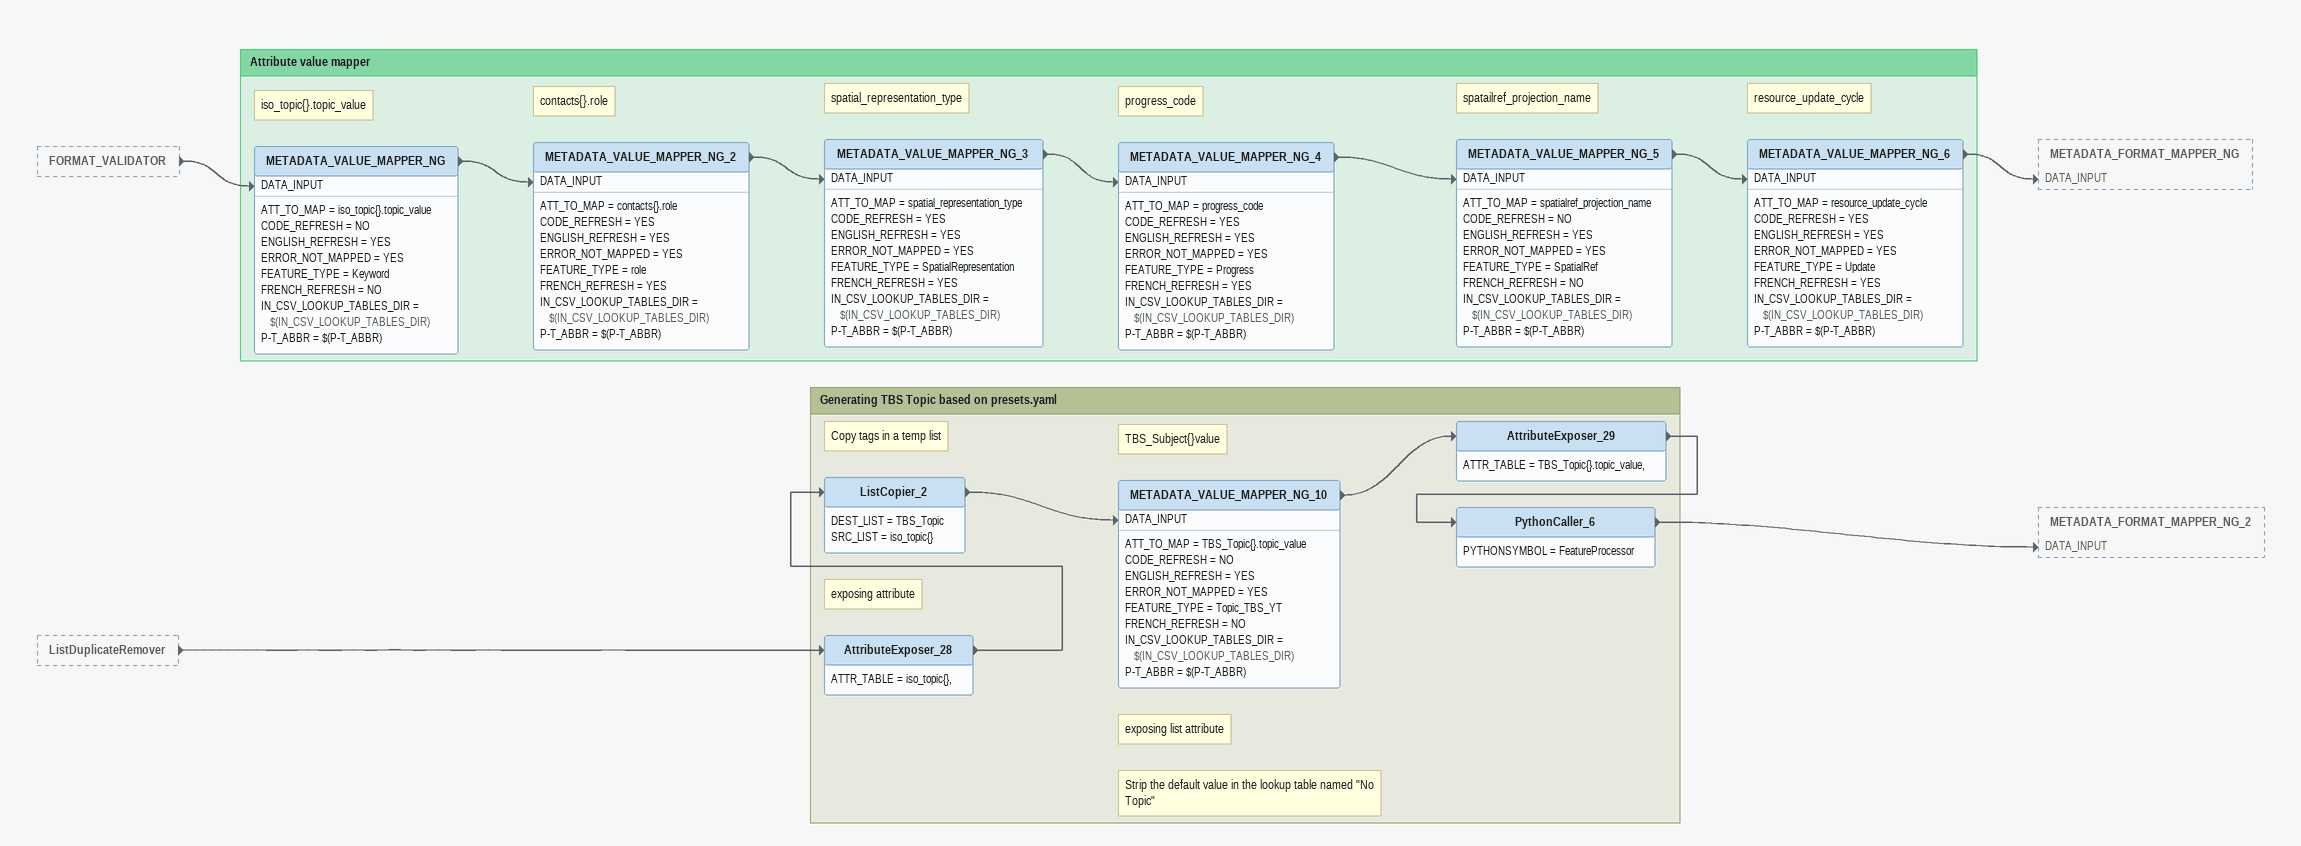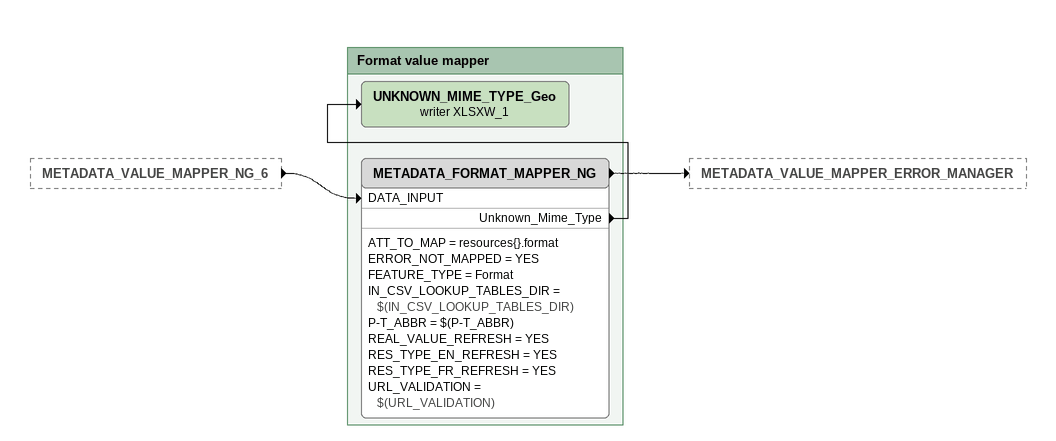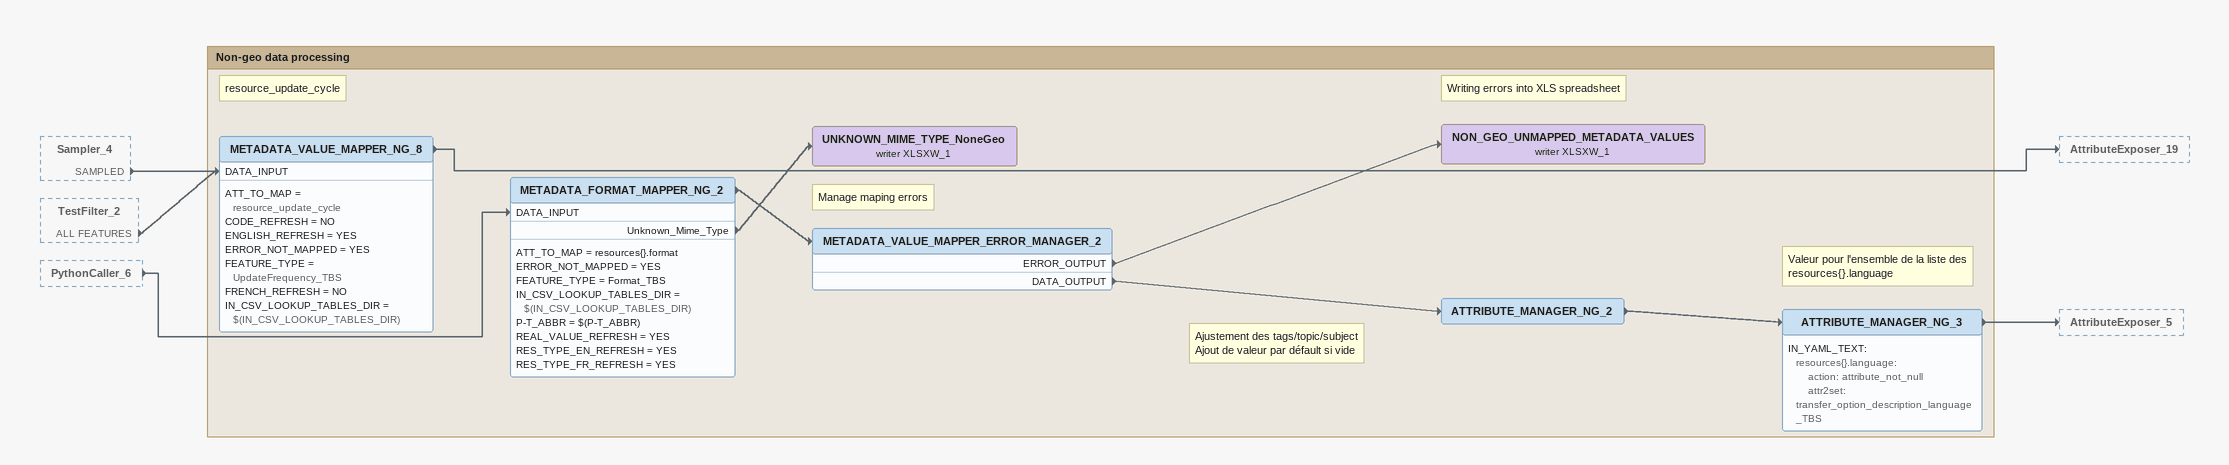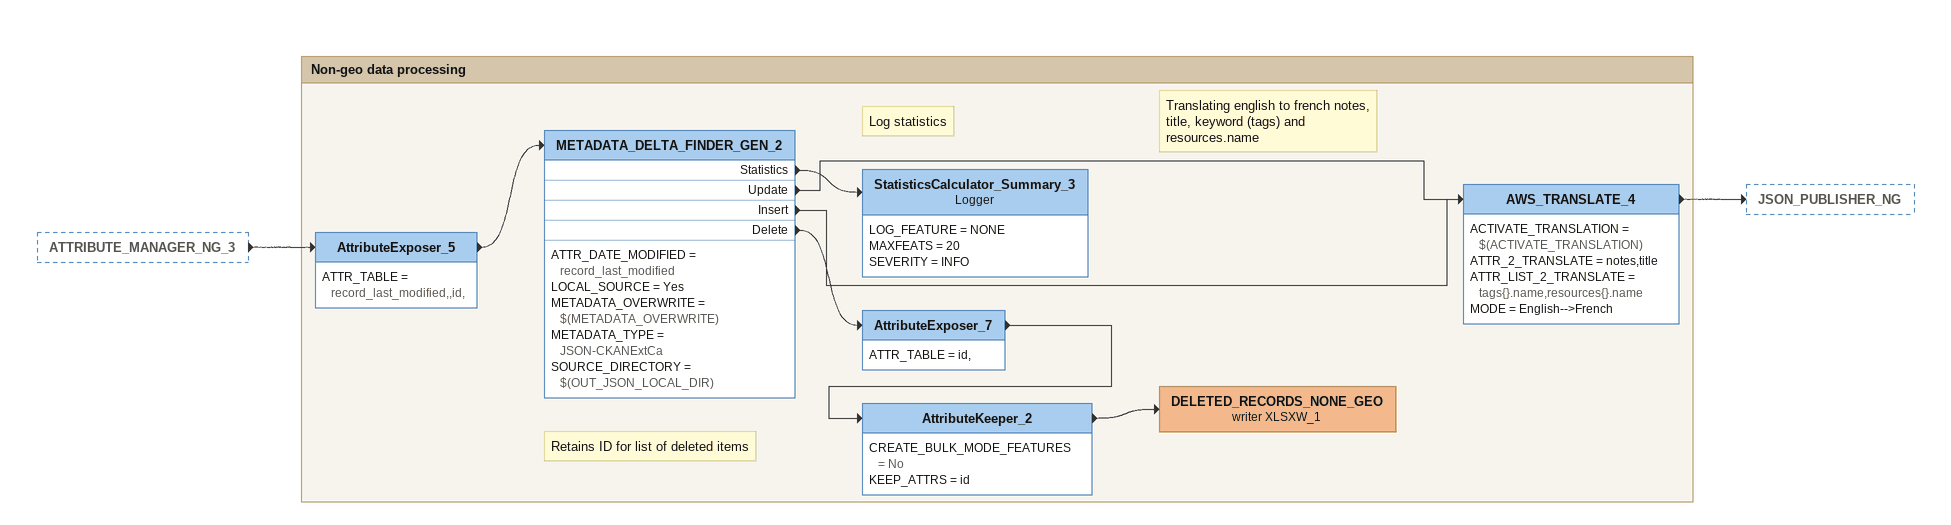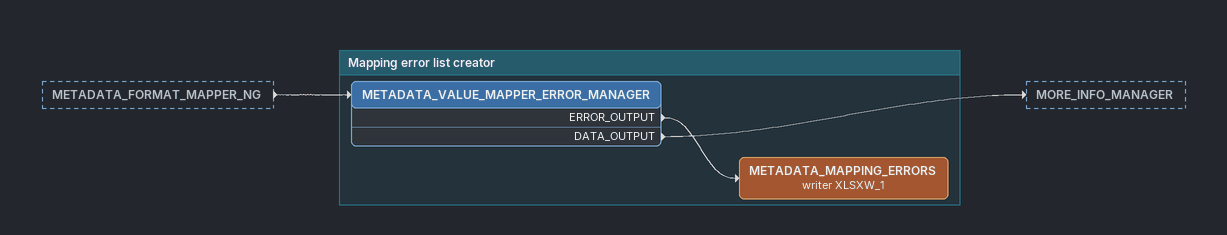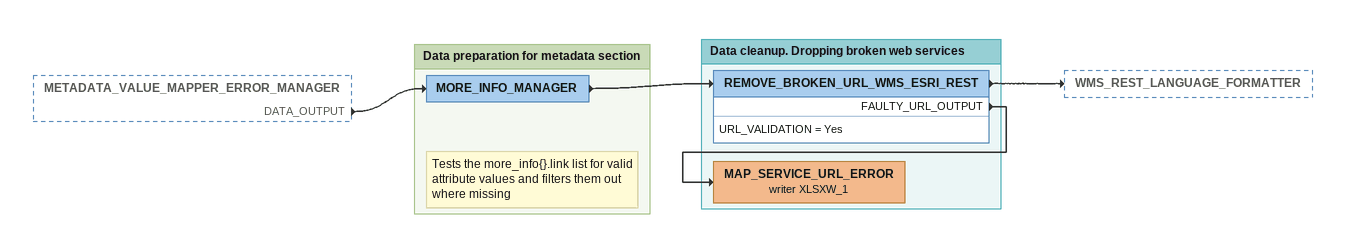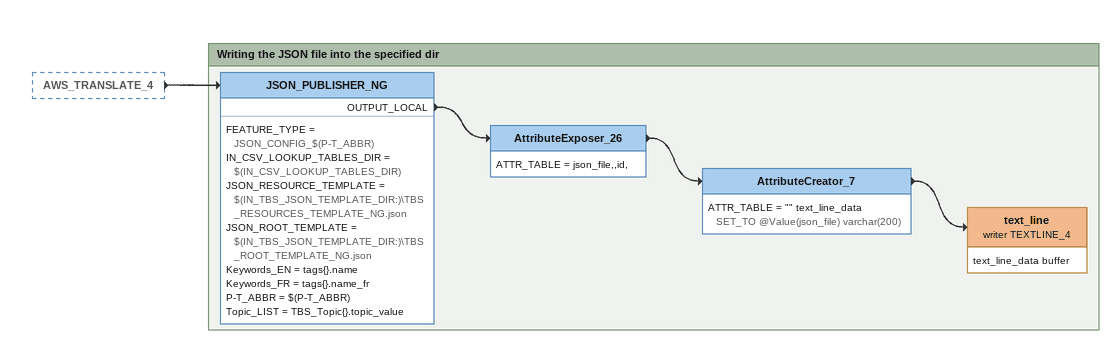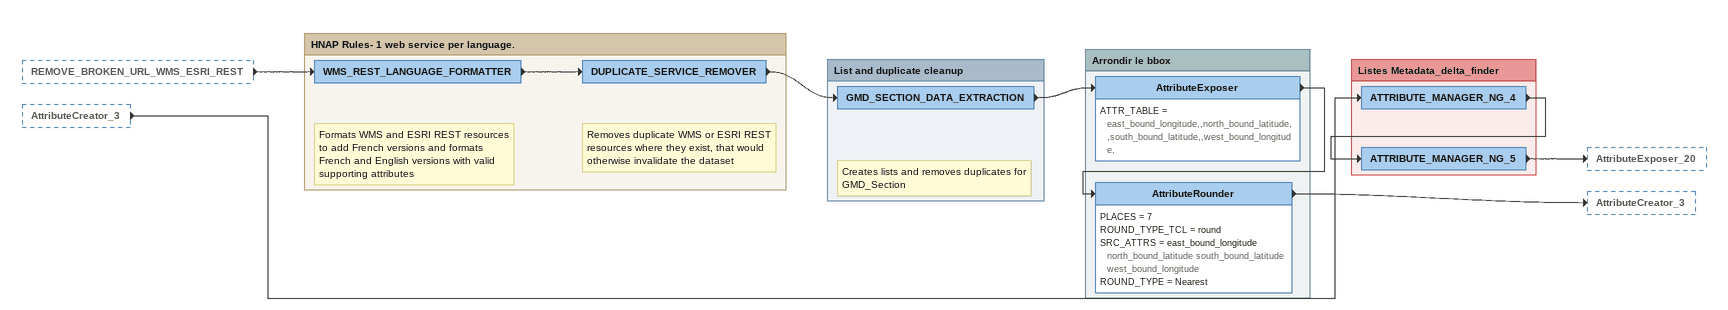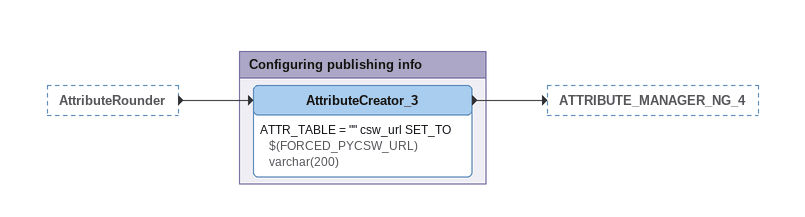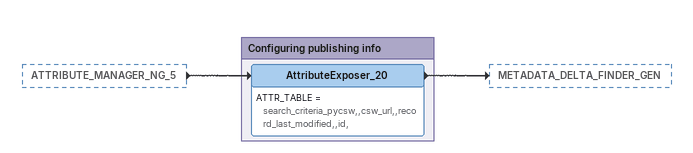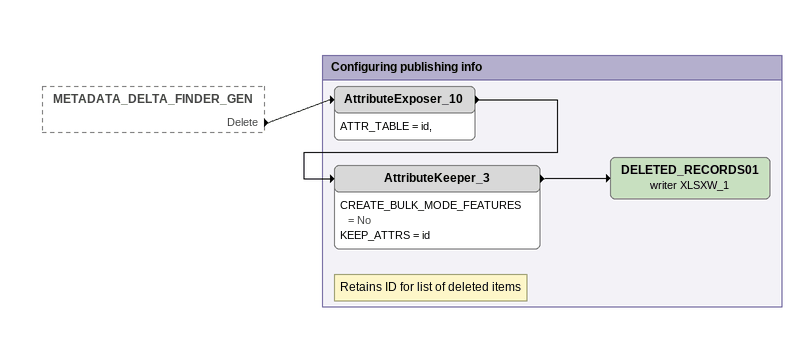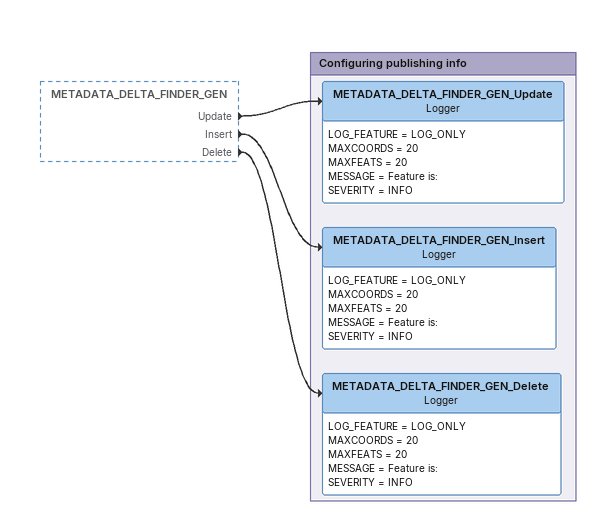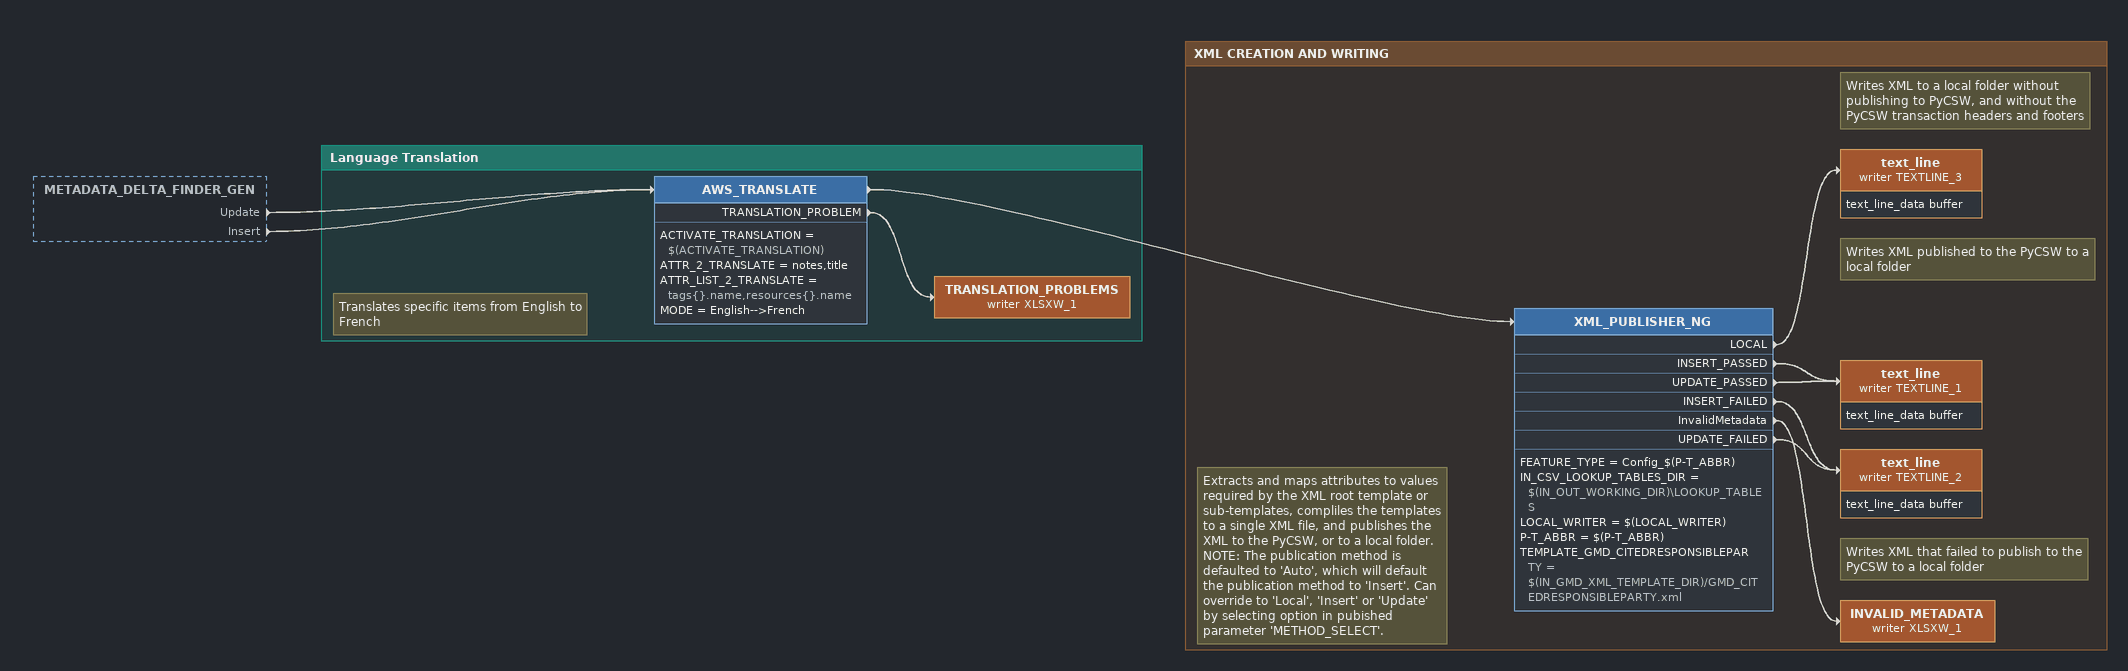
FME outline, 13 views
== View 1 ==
FORMAT_VALIDATOR [outside]
    -> METADATA_VALUE_MAPPER_NG [DATA_INPUT]
ListDuplicateRemover [outside]
    -> AttributeExposer_28

Bookmark: Attribute value mapper
Note: iso_topic{}.topic_value
METADATA_VALUE_MAPPER_NG
    ATT_TO_MAP = iso_topic{}.topic_value
    CODE_REFRESH = NO
    ENGLISH_REFRESH = YES
    ERROR_NOT_MAPPED = YES
    FEATURE_TYPE = Keyword
    FRENCH_REFRESH = NO
    IN_CSV_LOOKUP_TABLES_DIR = $(IN_CSV_LOOKUP_TABLES_DIR)
    P-T_ABBR = $(P-T_ABBR)
    -> METADATA_VALUE_MAPPER_NG_2 [DATA_INPUT]
Note: contacts{}.role
METADATA_VALUE_MAPPER_NG_2
    ATT_TO_MAP = contacts{}.role
    CODE_REFRESH = YES
    ENGLISH_REFRESH = YES
    ERROR_NOT_MAPPED = YES
    FEATURE_TYPE = role
    FRENCH_REFRESH = YES
    IN_CSV_LOOKUP_TABLES_DIR = $(IN_CSV_LOOKUP_TABLES_DIR)
    P-T_ABBR = $(P-T_ABBR)
    -> METADATA_VALUE_MAPPER_NG_3 [DATA_INPUT]
Note: spatial_representation_type
METADATA_VALUE_MAPPER_NG_3
    ATT_TO_MAP = spatial_representation_type
    CODE_REFRESH = YES
    ENGLISH_REFRESH = YES
    ERROR_NOT_MAPPED = YES
    FEATURE_TYPE = SpatialRepresentation
    FRENCH_REFRESH = YES
    IN_CSV_LOOKUP_TABLES_DIR = $(IN_CSV_LOOKUP_TABLES_DIR)
    P-T_ABBR = $(P-T_ABBR)
    -> METADATA_VALUE_MAPPER_NG_4 [DATA_INPUT]
Note: progress_code
METADATA_VALUE_MAPPER_NG_4
    ATT_TO_MAP = progress_code
    CODE_REFRESH = YES
    ENGLISH_REFRESH = YES
    ERROR_NOT_MAPPED = YES
    FEATURE_TYPE = Progress
    FRENCH_REFRESH = YES
    IN_CSV_LOOKUP_TABLES_DIR = $(IN_CSV_LOOKUP_TABLES_DIR)
    P-T_ABBR = $(P-T_ABBR)
    -> METADATA_VALUE_MAPPER_NG_5 [DATA_INPUT]
Note: spatailref_projection_name
METADATA_VALUE_MAPPER_NG_5
    ATT_TO_MAP = spatialref_projection_name
    CODE_REFRESH = NO
    ENGLISH_REFRESH = YES
    ERROR_NOT_MAPPED = YES
    FEATURE_TYPE = SpatialRef
    FRENCH_REFRESH = NO
    IN_CSV_LOOKUP_TABLES_DIR = $(IN_CSV_LOOKUP_TABLES_DIR)
    P-T_ABBR = $(P-T_ABBR)
    -> METADATA_VALUE_MAPPER_NG_6 [DATA_INPUT]
Note: resource_update_cycle
METADATA_VALUE_MAPPER_NG_6
    ATT_TO_MAP = resource_update_cycle
    CODE_REFRESH = YES
    ENGLISH_REFRESH = YES
    ERROR_NOT_MAPPED = YES
    FEATURE_TYPE = Update
    FRENCH_REFRESH = YES
    IN_CSV_LOOKUP_TABLES_DIR = $(IN_CSV_LOOKUP_TABLES_DIR)
    P-T_ABBR = $(P-T_ABBR)
    -> METADATA_FORMAT_MAPPER_NG [DATA_INPUT]

Bookmark: Generating TBS Topic based on presets.yaml
Note: exposing attribute
AttributeExposer_28
    ATTR_TABLE = iso_topic{},
    -> ListCopier_2
Note: Copy tags in a temp list
ListCopier_2
    DEST_LIST = TBS_Topic
    SRC_LIST = iso_topic{}
    -> METADATA_VALUE_MAPPER_NG_10 [DATA_INPUT]
Note: TBS_Subject{}value
METADATA_VALUE_MAPPER_NG_10
    ATT_TO_MAP = TBS_Topic{}.topic_value
    CODE_REFRESH = NO
    ENGLISH_REFRESH = YES
    ERROR_NOT_MAPPED = YES
    FEATURE_TYPE = Topic_TBS_YT
    FRENCH_REFRESH = NO
    IN_CSV_LOOKUP_TABLES_DIR = $(IN_CSV_LOOKUP_TABLES_DIR)
    P-T_ABBR = $(P-T_ABBR)
    -> AttributeExposer_29
Note: exposing list attribute
AttributeExposer_29
    ATTR_TABLE = TBS_Topic{}.topic_value,
    -> PythonCaller_6
Note: Strip the default value in the lookup table named "No Topic"
PythonCaller_6
    PYTHONSYMBOL = FeatureProcessor
    -> METADATA_FORMAT_MAPPER_NG_2 [DATA_INPUT]

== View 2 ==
METADATA_VALUE_MAPPER_NG_6 [outside]
    -> METADATA_FORMAT_MAPPER_NG [DATA_INPUT]

Bookmark: Format value mapper
METADATA_FORMAT_MAPPER_NG
    ATT_TO_MAP = resources{}.format
    ERROR_NOT_MAPPED = YES
    FEATURE_TYPE = Format
    IN_CSV_LOOKUP_TABLES_DIR = $(IN_CSV_LOOKUP_TABLES_DIR)
    P-T_ABBR = $(P-T_ABBR)
    REAL_VALUE_REFRESH = YES
    RES_TYPE_EN_REFRESH = YES
    RES_TYPE_FR_REFRESH = YES
    URL_VALIDATION = $(URL_VALIDATION)
    Unknown_Mime_Type -> UNKNOWN_MIME_TYPE_Geo (writer XLSXW_1)
    -> METADATA_VALUE_MAPPER_ERROR_MANAGER
UNKNOWN_MIME_TYPE_Geo (writer XLSXW_1)

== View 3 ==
Sampler_4 [outside]
    SAMPLED -> METADATA_VALUE_MAPPER_NG_8 [DATA_INPUT]
TestFilter_2 [outside]
    ALL FEATURES -> METADATA_VALUE_MAPPER_NG_8 [DATA_INPUT]
PythonCaller_6 [outside]
    -> METADATA_FORMAT_MAPPER_NG_2 [DATA_INPUT]

Bookmark: Non-geo data processing
Note: resource_update_cycle
METADATA_VALUE_MAPPER_NG_8
    ATT_TO_MAP = resource_update_cycle
    CODE_REFRESH = NO
    ENGLISH_REFRESH = YES
    ERROR_NOT_MAPPED = YES
    FEATURE_TYPE = UpdateFrequency_TBS
    FRENCH_REFRESH = NO
    IN_CSV_LOOKUP_TABLES_DIR = $(IN_CSV_LOOKUP_TABLES_DIR)
    -> AttributeExposer_19
METADATA_FORMAT_MAPPER_NG_2
    ATT_TO_MAP = resources{}.format
    ERROR_NOT_MAPPED = YES
    FEATURE_TYPE = Format_TBS
    IN_CSV_LOOKUP_TABLES_DIR = $(IN_CSV_LOOKUP_TABLES_DIR)
    P-T_ABBR = $(P-T_ABBR)
    REAL_VALUE_REFRESH = YES
    RES_TYPE_EN_REFRESH = YES
    RES_TYPE_FR_REFRESH = YES
    Unknown_Mime_Type -> UNKNOWN_MIME_TYPE_NoneGeo (writer XLSXW_1)
    -> METADATA_VALUE_MAPPER_ERROR_MANAGER_2
UNKNOWN_MIME_TYPE_NoneGeo (writer XLSXW_1)
Note: Manage maping errors
METADATA_VALUE_MAPPER_ERROR_MANAGER_2
    ERROR_OUTPUT -> NON_GEO_UNMAPPED_METADATA_VALUES (writer XLSXW_1)
    DATA_OUTPUT -> ATTRIBUTE_MANAGER_NG_2
Note: Writing errors into XLS spreadsheet
NON_GEO_UNMAPPED_METADATA_VALUES (writer XLSXW_1)
Note: Ajustement des tags/topic/subject / Ajout de valeur par défault si vide
ATTRIBUTE_MANAGER_NG_2
    -> ATTRIBUTE_MANAGER_NG_3
Note: Valeur pour l'ensemble de la liste des resources{}.language
ATTRIBUTE_MANAGER_NG_3
    IN_YAML_TEXT:
      resources{}.language:
          action: attribute_not_null
          attr2set: transfer_option_description_language_TBS
    -> AttributeExposer_5

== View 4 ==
ATTRIBUTE_MANAGER_NG_3 [outside]
    -> AttributeExposer_5

Bookmark: Non-geo data processing
AttributeExposer_5
    ATTR_TABLE = record_last_modified,,id,
    -> METADATA_DELTA_FINDER_GEN_2
METADATA_DELTA_FINDER_GEN_2
    ATTR_DATE_MODIFIED = record_last_modified
    LOCAL_SOURCE = Yes
    METADATA_OVERWRITE = $(METADATA_OVERWRITE)
    METADATA_TYPE = JSON-CKANExtCa
    SOURCE_DIRECTORY = $(OUT_JSON_LOCAL_DIR)
    Statistics -> StatisticsCalculator_Summary_3
    Update -> AWS_TRANSLATE_4
    Insert -> AWS_TRANSLATE_4
    Delete -> AttributeExposer_7
Note: Log statistics
StatisticsCalculator_Summary_3: Logger
    LOG_FEATURE = NONE
    MAXFEATS = 20
    SEVERITY = INFO
Note: Translating english to french notes, title, keyword (tags) and resources.name
AWS_TRANSLATE_4
    ACTIVATE_TRANSLATION = $(ACTIVATE_TRANSLATION)
    ATTR_2_TRANSLATE = notes,title
    ATTR_LIST_2_TRANSLATE = tags{}.name,resources{}.name
    MODE = English-->French
    -> JSON_PUBLISHER_NG
AttributeExposer_7
    ATTR_TABLE = id,
    -> AttributeKeeper_2
Note: Retains ID for list of deleted items
AttributeKeeper_2
    CREATE_BULK_MODE_FEATURES = No
    KEEP_ATTRS = id
    -> DELETED_RECORDS_NONE_GEO (writer XLSXW_1)
DELETED_RECORDS_NONE_GEO (writer XLSXW_1)

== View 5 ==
METADATA_FORMAT_MAPPER_NG [outside]
    -> METADATA_VALUE_MAPPER_ERROR_MANAGER

Bookmark: Mapping error list creator
METADATA_VALUE_MAPPER_ERROR_MANAGER
    ERROR_OUTPUT -> METADATA_MAPPING_ERRORS (writer XLSXW_1)
    DATA_OUTPUT -> MORE_INFO_MANAGER
METADATA_MAPPING_ERRORS (writer XLSXW_1)

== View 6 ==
METADATA_VALUE_MAPPER_ERROR_MANAGER [outside]
    DATA_OUTPUT -> MORE_INFO_MANAGER

Bookmark: Data preparation for metadata section
Note: Tests the more_info{}.link list for valid attribute values and filters them out where missing
MORE_INFO_MANAGER
    -> REMOVE_BROKEN_URL_WMS_ESRI_REST

Bookmark: Data cleanup. Dropping broken web services
REMOVE_BROKEN_URL_WMS_ESRI_REST
    URL_VALIDATION = Yes
    -> WMS_REST_LANGUAGE_FORMATTER
    FAULTY_URL_OUTPUT -> MAP_SERVICE_URL_ERROR (writer XLSXW_1)
MAP_SERVICE_URL_ERROR (writer XLSXW_1)

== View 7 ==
AWS_TRANSLATE_4 [outside]
    -> JSON_PUBLISHER_NG

Bookmark: Writing the JSON file into the specified dir
JSON_PUBLISHER_NG
    FEATURE_TYPE = JSON_CONFIG_$(P-T_ABBR)
    IN_CSV_LOOKUP_TABLES_DIR = $(IN_CSV_LOOKUP_TABLES_DIR)
    JSON_RESOURCE_TEMPLATE = $(IN_TBS_JSON_TEMPLATE_DIR:)\TBS_RESOURCES_TEMPLATE_NG.json
    JSON_ROOT_TEMPLATE = $(IN_TBS_JSON_TEMPLATE_DIR:)\TBS_ROOT_TEMPLATE_NG.json
    Keywords_EN = tags{}.name
    Keywords_FR = tags{}.name_fr
    P-T_ABBR = $(P-T_ABBR)
    Topic_LIST = TBS_Topic{}.topic_value
    OUTPUT_LOCAL -> AttributeExposer_26
AttributeExposer_26
    ATTR_TABLE = json_file,,id,
    -> AttributeCreator_7
AttributeCreator_7
    ATTR_TABLE = "" text_line_data SET_TO @Value(json_file) varchar(200)
    -> text_line (writer TEXTLINE_4)
text_line (writer TEXTLINE_4)
    attributes: text_line_data buffer

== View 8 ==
REMOVE_BROKEN_URL_WMS_ESRI_REST [outside]
    -> WMS_REST_LANGUAGE_FORMATTER
AttributeCreator_3 [outside]
    -> ATTRIBUTE_MANAGER_NG_4

Bookmark: HNAP Rules- 1 web service per language.
Note: Formats WMS and ESRI REST resources to add French versions and formats French and English versions with valid supporting attributes
WMS_REST_LANGUAGE_FORMATTER
    -> DUPLICATE_SERVICE_REMOVER
Note: Removes duplicate WMS or ESRI REST resources where they exist, that would otherwise invalidate the dataset
DUPLICATE_SERVICE_REMOVER
    -> GMD_SECTION_DATA_EXTRACTION

Bookmark: List and duplicate cleanup
Note: Creates lists and removes duplicates for GMD_Section
GMD_SECTION_DATA_EXTRACTION
    -> AttributeExposer

Bookmark: Arrondir le bbox
AttributeExposer
    ATTR_TABLE = east_bound_longitude,,north_bound_latitude,,south_bound_latitude,,west_bound_longitude,
    -> AttributeRounder
AttributeRounder
    PLACES = 7
    ROUND_TYPE_TCL = round
    SRC_ATTRS = east_bound_longitude north_bound_latitude south_bound_latitude west_bound_longitude
    ROUND_TYPE = Nearest
    -> AttributeCreator_3

Bookmark: Listes Metadata_delta_finder
ATTRIBUTE_MANAGER_NG_4
    -> ATTRIBUTE_MANAGER_NG_5
ATTRIBUTE_MANAGER_NG_5
    -> AttributeExposer_20

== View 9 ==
AttributeRounder [outside]
    -> AttributeCreator_3

Bookmark: Configuring publishing info
AttributeCreator_3
    ATTR_TABLE = "" csw_url SET_TO $(FORCED_PYCSW_URL) varchar(200)
    -> ATTRIBUTE_MANAGER_NG_4

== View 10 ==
ATTRIBUTE_MANAGER_NG_5 [outside]
    -> AttributeExposer_20

Bookmark: Configuring publishing info
AttributeExposer_20
    ATTR_TABLE = search_criteria_pycsw,,csw_url,,record_last_modified,,id,
    -> METADATA_DELTA_FINDER_GEN

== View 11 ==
METADATA_DELTA_FINDER_GEN [outside]
    Delete -> AttributeExposer_10

Bookmark: Configuring publishing info
AttributeExposer_10
    ATTR_TABLE = id,
    -> AttributeKeeper_3
Note: Retains ID for list of deleted items
AttributeKeeper_3
    CREATE_BULK_MODE_FEATURES = No
    KEEP_ATTRS = id
    -> DELETED_RECORDS01 (writer XLSXW_1)
DELETED_RECORDS01 (writer XLSXW_1)

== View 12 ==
METADATA_DELTA_FINDER_GEN [outside]
    Update -> METADATA_DELTA_FINDER_GEN_Update
    Insert -> METADATA_DELTA_FINDER_GEN_Insert
    Delete -> METADATA_DELTA_FINDER_GEN_Delete

Bookmark: Configuring publishing info
METADATA_DELTA_FINDER_GEN_Update: Logger
    LOG_FEATURE = LOG_ONLY
    MAXCOORDS = 20
    MAXFEATS = 20
    MESSAGE = Feature is:
    SEVERITY = INFO
METADATA_DELTA_FINDER_GEN_Insert: Logger
    LOG_FEATURE = LOG_ONLY
    MAXCOORDS = 20
    MAXFEATS = 20
    MESSAGE = Feature is:
    SEVERITY = INFO
METADATA_DELTA_FINDER_GEN_Delete: Logger
    LOG_FEATURE = LOG_ONLY
    MAXCOORDS = 20
    MAXFEATS = 20
    MESSAGE = Feature is:
    SEVERITY = INFO

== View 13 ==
METADATA_DELTA_FINDER_GEN [outside]
    Update -> AWS_TRANSLATE
    Insert -> AWS_TRANSLATE

Bookmark: Language Translation
Note: Translates specific items from English to French
AWS_TRANSLATE
    ACTIVATE_TRANSLATION = $(ACTIVATE_TRANSLATION)
    ATTR_2_TRANSLATE = notes,title
    ATTR_LIST_2_TRANSLATE = tags{}.name,resources{}.name
    MODE = English-->French
    -> XML_PUBLISHER_NG
    TRANSLATION_PROBLEM -> TRANSLATION_PROBLEMS (writer XLSXW_1)
TRANSLATION_PROBLEMS (writer XLSXW_1)

Bookmark: XML CREATION AND WRITING
Note: Extracts and maps attributes to values required by the XML root template or sub-templates, compliles the templates to a single XML file, and publishes the XML to the PyCSW, or to a local folder. / NOTE: The publication method is defaulted to 'Auto', which will default the publication method to 'Insert'. Can override to 'Local', 'Insert' or 'Update' by selecting option in pubished parameter 'METHOD_SELECT'.
XML_PUBLISHER_NG
    FEATURE_TYPE = Config_$(P-T_ABBR)
    IN_CSV_LOOKUP_TABLES_DIR = $(IN_OUT_WORKING_DIR)\LOOKUP_TABLES
    LOCAL_WRITER = $(LOCAL_WRITER)
    P-T_ABBR = $(P-T_ABBR)
    TEMPLATE_GMD_CITEDRESPONSIBLEPARTY = $(IN_GMD_XML_TEMPLATE_DIR)/GMD_CITEDRESPONSIBLEPARTY.xml
    LOCAL -> text_line (writer TEXTLINE_3)
    INSERT_PASSED -> text_line (writer TEXTLINE_1)
    UPDATE_PASSED -> text_line (writer TEXTLINE_1)
    INSERT_FAILED -> text_line (writer TEXTLINE_2)
    InvalidMetadata -> INVALID_METADATA (writer XLSXW_1)
    UPDATE_FAILED -> text_line (writer TEXTLINE_2)
Note: Writes XML to a local folder without publishing to PyCSW, and without the PyCSW transaction headers and footers
text_line (writer TEXTLINE_3)
    attributes: text_line_data buffer
Note: Writes XML published to the PyCSW to a local folder
text_line (writer TEXTLINE_1)
    attributes: text_line_data buffer
Note: Writes XML that failed to publish to the PyCSW to a local folder
text_line (writer TEXTLINE_2)
    attributes: text_line_data buffer
INVALID_METADATA (writer XLSXW_1)
